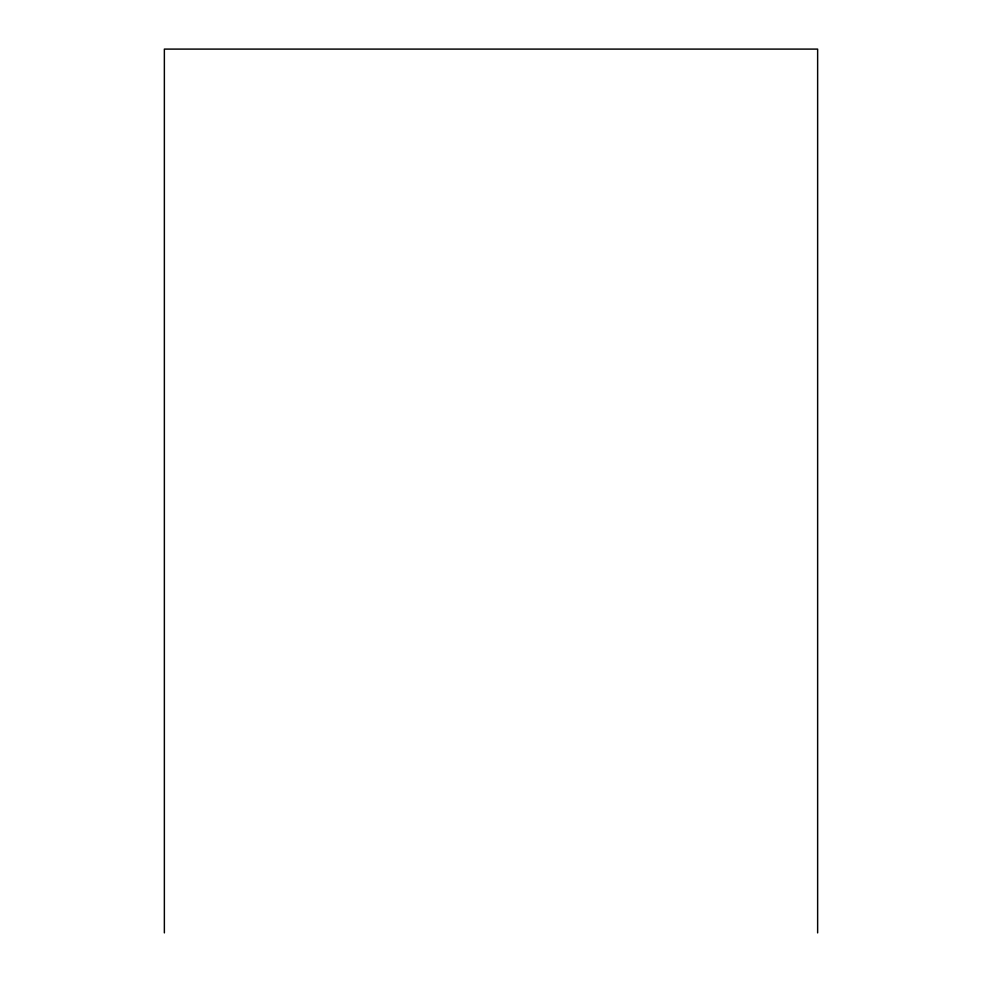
<?xml version="1.0" encoding="UTF-8"?>
<svg xmlns="http://www.w3.org/2000/svg" width="982" height="982" viewBox="0 0 982 982"><rect width="100%" height="100%" fill="white"/><g stroke="black" fill="none" stroke-linecap="round" stroke-linejoin="round"><path stroke-width="1.47" d="M817.638 932.9L817.638 49.1L164.362 49.1L164.362 932.9"/></g></svg>
